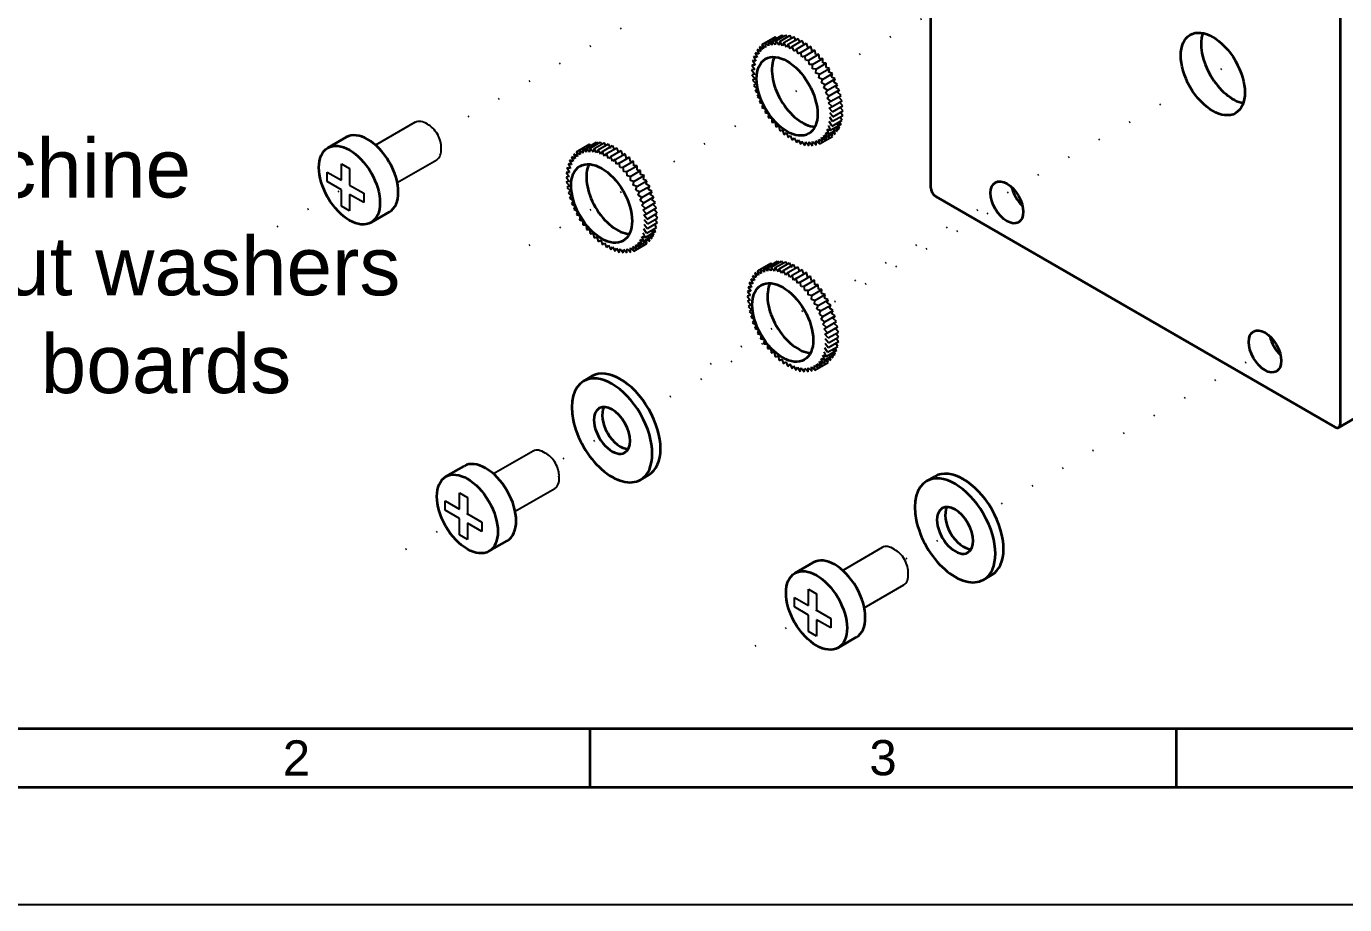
# Model space of a CAD drawing. Header units: millimetres. Extents: x 0 to 420, y 0 to 297.
# Drawn here: x 67 to 179.3, y 0 to 74.8 of the extents above; entities that cross this region are included whole.
import ezdxf

# ---------------------------------------------------------------- set-up
doc = ezdxf.new("R2010")
doc.units = ezdxf.units.MM
doc.linetypes.add('ACAD_ISO07W100', pattern=[3, 0.1, -2.9])
for name, color, linetype, lineweight, true_color in [('assembly lines', 14, 'ACAD_ISO07W100', 25, 0x800000), ('details', 7, 'Continuous', 25, 0x000000), ('frame', 5, 'Continuous', 35, 0x0000ff), ('holes', 7, 'Continuous', 35, 0x000000), ('notes', 94, 'Continuous', 25, 0x008000), ('outlines', 7, 'Continuous', 35, 0x000000), ('paper outline', 1, 'Continuous', 25, 0xff0000)]:
    doc.layers.add(name, color=color, linetype=linetype, lineweight=lineweight, true_color=true_color)
doc.styles.add('textstyle14', font='')
doc.styles.add('textstyle16', font='')
doc.styles.add('textstyle33', font='')
doc.styles.get('textstyle14').set_extended_font_data('Nimbus Sans L')
doc.styles.get('textstyle16').set_extended_font_data('Nimbus Sans L')
doc.styles.get('textstyle33').set_extended_font_data('Nimbus Sans L')

msp = doc.modelspace()

# ---------------------------------------------------------------- linework, layer by layer
at = {"layer": 'assembly lines'}
for p, q in [((102.03, 65.64), (149.29, 92.93)), ((135.39, 70.94), (170.04, 90.94)), ((135.01, 51.67), (170.04, 71.89)), ((119.57, 61.8), (133.66, 69.94)), ((88.35, 57.75), (94.53, 61.32)), ((109.84, 56.18), (117.85, 60.81)), ((151.54, 60.41), (135.47, 51.13)), ((125.28, 46.05), (133.28, 50.67)), ((133.6, 50.05), (131.29, 48.72)), ((129.72, 47.81), (120.03, 42.22)), ((173.54, 47.71), (149.26, 33.69)), ((117.99, 41.04), (112.08, 37.62)), ((104.58, 33.3), (98.4, 29.73)), ((147.23, 32.52), (141.84, 29.41)), ((134.34, 25.08), (128.16, 21.51))]:
    msp.add_line(p, q, dxfattribs=at)
at = {"layer": 'details'}
for p, q in [((129.46, 73.1), (129.57, 72.69)), ((129.77, 72.89), (129.46, 73.1)), ((129.68, 73.29), (130.81, 73.94)), ((129.68, 73.29), (129.77, 72.89)), ((129.99, 73.05), (129.68, 73.29)), ((129.94, 73.44), (129.99, 73.05)), ((130.24, 73.17), (129.94, 73.44)), ((130.22, 73.54), (130.24, 73.17)), ((130.51, 73.24), (130.22, 73.54)), ((130.63, 73.39), (130.32, 73.6)), ((130.53, 73.59), (130.51, 73.24)), ((130.53, 73.59), (131.39, 74.09)), ((130.8, 73.26), (130.53, 73.59)), ((130.55, 73.79), (130.63, 73.39)), ((130.86, 73.55), (130.55, 73.79)), ((130.85, 73.6), (130.8, 73.26)), ((130.81, 73.94), (130.86, 73.55)), ((131.11, 73.67), (130.81, 73.94)), ((130.85, 73.6), (131.71, 74.1)), ((131.11, 73.24), (130.85, 73.6)), ((131.19, 73.55), (131.11, 73.24)), ((131.19, 73.55), (132.05, 74.05)), ((131.43, 73.18), (131.19, 73.55)), ((131.5, 73.97), (131.39, 74.09)), ((131.54, 73.46), (131.43, 73.18)), ((131.54, 73.46), (132.4, 73.96)), ((131.76, 73.07), (131.54, 73.46)), ((131.84, 73.93), (131.71, 74.1)), ((131.9, 73.31), (131.76, 73.07)), ((131.9, 73.31), (132.76, 73.81)), ((132.09, 72.92), (131.9, 73.31)), ((132.19, 73.83), (132.05, 74.05)), ((132.26, 73.13), (132.09, 72.92)), ((132.26, 73.13), (133.12, 73.63)), ((132.43, 72.73), (132.26, 73.13)), ((132.62, 73.57), (132.4, 73.96)), ((132.62, 72.9), (133.49, 73.4)), ((132.91, 73.51), (132.76, 73.81)), ((132.98, 72.62), (133.84, 73.12)), ((133.27, 73.27), (133.12, 73.63)), ((133.63, 72.99), (133.49, 73.4)), ((133.84, 73.12), (133.63, 72.99)), ((133.95, 72.72), (133.84, 73.12)), ((128.96, 72.27), (129.16, 71.87)), ((129.27, 72.18), (128.96, 72.27)), ((129.09, 72.58), (129.27, 72.18)), ((129.4, 72.46), (129.09, 72.58)), ((129.26, 72.86), (129.4, 72.46)), ((129.57, 72.69), (129.26, 72.86)), ((132.62, 72.9), (132.43, 72.73)), ((132.76, 72.49), (132.62, 72.9)), ((132.98, 72.62), (132.76, 72.49)), ((133.09, 72.22), (132.98, 72.62)), ((133.33, 72.31), (133.09, 72.22)), ((133.33, 72.31), (134.19, 72.81)), ((133.41, 71.92), (133.33, 72.31)), ((133.67, 71.97), (133.41, 71.92)), ((133.67, 71.97), (134.53, 72.47)), ((133.71, 71.58), (133.67, 71.97)), ((134.19, 72.81), (133.95, 72.72)), ((133.99, 71.59), (134.86, 72.09)), ((134.27, 72.42), (134.19, 72.81)), ((134.53, 72.47), (134.27, 72.42)), ((134.58, 72.08), (134.53, 72.47)), ((134.86, 72.09), (134.58, 72.08)), ((134.87, 71.72), (134.86, 72.09)), ((129.06, 71.17), (128.79, 71.13)), ((128.79, 71.13), (129.06, 70.78)), ((128.81, 71.53), (129.06, 71.17)), ((129.09, 71.53), (128.81, 71.53)), ((128.87, 71.92), (129.09, 71.53)), ((129.16, 71.87), (128.87, 71.92)), ((133.99, 71.59), (133.71, 71.58)), ((134, 71.22), (133.99, 71.59)), ((134.29, 71.19), (134, 71.22)), ((134.27, 70.84), (134.29, 71.19)), ((134.58, 70.76), (134.27, 70.84)), ((134.29, 71.19), (135.16, 71.69)), ((134.58, 70.76), (135.44, 71.26)), ((134.83, 70.32), (135.7, 70.82)), ((135.16, 71.69), (134.87, 71.72)), ((135.14, 71.34), (135.16, 71.69)), ((135.44, 71.26), (135.14, 71.34)), ((135.39, 70.94), (135.44, 71.26)), ((135.7, 70.82), (135.39, 70.94)), ((135.61, 70.52), (135.7, 70.82)), ((129.06, 70.78), (128.81, 70.7)), ((128.81, 70.7), (129.09, 70.38)), ((129.09, 70.38), (128.87, 70.25)), ((128.87, 70.25), (129.16, 69.96)), ((129.16, 69.96), (128.96, 69.79)), ((128.96, 69.79), (129.27, 69.53)), ((134.52, 70.44), (134.58, 70.76)), ((134.83, 70.32), (134.52, 70.44)), ((134.75, 70.02), (134.83, 70.32)), ((135.06, 69.86), (134.75, 70.02)), ((134.95, 69.59), (135.06, 69.86)), ((135.06, 69.86), (135.93, 70.36)), ((135.26, 69.4), (136.12, 69.9)), ((135.93, 70.36), (135.61, 70.52)), ((135.81, 70.09), (135.93, 70.36)), ((136.12, 69.9), (135.81, 70.09)), ((135.98, 69.66), (136.12, 69.9)), ((129.27, 69.53), (129.09, 69.33)), ((129.09, 69.33), (129.4, 69.1)), ((129.4, 69.1), (129.26, 68.86)), ((129.26, 68.86), (129.57, 68.66)), ((129.57, 68.66), (129.46, 68.39)), ((135.26, 69.4), (134.95, 69.59)), ((135.11, 69.16), (135.26, 69.4)), ((135.42, 68.93), (135.11, 69.16)), ((135.25, 68.73), (135.42, 68.93)), ((135.55, 68.46), (135.25, 68.73)), ((135.42, 68.93), (136.29, 69.43)), ((135.55, 68.46), (136.42, 68.96)), ((136.29, 69.43), (135.98, 69.66)), ((136.12, 69.23), (136.29, 69.43)), ((136.42, 68.96), (136.12, 69.23)), ((136.22, 68.8), (136.42, 68.96)), ((136.51, 68.5), (136.22, 68.8)), ((129.46, 68.39), (129.77, 68.24)), ((129.77, 68.24), (129.68, 67.94)), ((129.68, 67.94), (129.99, 67.82)), ((129.99, 67.82), (129.94, 67.49)), ((129.94, 67.49), (130.24, 67.42)), ((135.35, 68.3), (135.55, 68.46)), ((135.65, 68), (135.35, 68.3)), ((135.42, 67.88), (135.65, 68)), ((135.7, 67.56), (135.42, 67.88)), ((135.72, 67.13), (135.46, 67.47)), ((135.65, 68), (136.51, 68.5)), ((135.7, 67.56), (136.57, 68.06)), ((135.72, 67.13), (136.59, 67.63)), ((136.29, 68.38), (136.51, 68.5)), ((136.57, 68.06), (136.29, 68.38)), ((136.59, 67.63), (136.35, 67.93)), ((136.57, 67.22), (136.38, 67.51)), ((100.12, 66.67), (96.75, 64.72)), ((130.24, 67.42), (130.22, 67.07)), ((130.22, 67.07), (130.51, 67.03)), ((130.51, 67.03), (130.53, 66.66)), ((130.53, 66.66), (130.8, 66.67)), ((130.8, 66.67), (130.85, 66.29)), ((130.85, 66.29), (131.11, 66.34)), ((131.11, 66.34), (131.19, 65.94)), ((135.55, 65.99), (135.35, 66.38)), ((135.65, 66.34), (135.42, 66.72)), ((135.7, 66.72), (135.46, 67.09)), ((136.42, 66.49), (135.55, 65.99)), ((135.65, 66.34), (136.51, 66.84)), ((136.57, 67.22), (135.7, 66.72)), ((136.12, 65.9), (135.98, 66.3)), ((135.98, 66.3), (136.29, 66.17)), ((136.29, 66.17), (136.12, 66.57)), ((136.12, 66.57), (136.42, 66.49)), ((136.42, 66.49), (136.3, 66.72)), ((136.51, 66.84), (136.36, 67.1)), ((131.19, 65.94), (131.43, 66.03)), ((131.43, 66.03), (131.54, 65.63)), ((131.54, 65.63), (131.76, 65.76)), ((131.76, 65.76), (131.9, 65.36)), ((131.9, 65.36), (132.09, 65.53)), ((132.09, 65.53), (132.26, 65.13)), ((132.26, 65.13), (132.43, 65.34)), ((132.43, 65.34), (132.62, 64.94)), ((132.62, 64.94), (132.76, 65.18)), ((132.76, 65.18), (132.98, 64.8)), ((134.58, 64.82), (134.52, 65.2)), ((134.52, 65.2), (134.83, 64.96)), ((134.58, 64.82), (135.7, 65.46)), ((134.83, 64.96), (134.75, 65.36)), ((134.75, 65.36), (135.06, 65.16)), ((135.06, 65.16), (134.95, 65.56)), ((134.95, 65.56), (135.26, 65.4)), ((135.26, 65.4), (135.11, 65.8)), ((135.11, 65.8), (135.42, 65.67)), ((135.16, 65.22), (135.14, 65.59)), ((135.14, 65.59), (135.44, 65.32)), ((135.42, 65.67), (135.25, 66.07)), ((135.25, 66.07), (135.55, 65.99)), ((135.44, 65.32), (135.39, 65.7)), ((135.39, 65.7), (135.7, 65.46)), ((135.42, 65.67), (136.29, 66.17)), ((135.7, 65.46), (135.61, 65.86)), ((135.61, 65.86), (135.93, 65.66)), ((135.93, 65.66), (135.81, 66.06)), ((135.81, 66.06), (136.12, 65.9)), ((113.87, 64.16), (114.99, 64.81)), ((113.87, 64.16), (113.95, 63.76)), ((114.18, 63.92), (113.87, 64.16)), ((114.12, 64.31), (114.18, 63.92)), ((114.42, 64.04), (114.12, 64.31)), ((114.4, 64.41), (114.42, 64.04)), ((114.7, 64.11), (114.4, 64.41)), ((114.82, 64.26), (114.5, 64.46)), ((114.71, 64.46), (114.7, 64.11)), ((114.71, 64.46), (115.58, 64.96)), ((114.99, 64.13), (114.71, 64.46)), ((114.73, 64.66), (114.82, 64.26)), ((115.04, 64.42), (114.73, 64.66)), ((114.99, 64.81), (115.04, 64.42)), ((115.29, 64.54), (114.99, 64.81)), ((115.03, 64.46), (114.99, 64.13)), ((115.03, 64.46), (115.9, 64.96)), ((115.29, 64.11), (115.03, 64.46)), ((115.37, 64.42), (115.29, 64.11)), ((115.37, 64.42), (116.24, 64.92)), ((115.61, 64.05), (115.37, 64.42)), ((115.68, 64.84), (115.58, 64.96)), ((115.72, 64.32), (115.61, 64.05)), ((115.72, 64.32), (116.59, 64.82)), ((115.94, 63.94), (115.72, 64.32)), ((116.02, 64.79), (115.9, 64.96)), ((116.08, 64.18), (115.94, 63.94)), ((116.08, 64.18), (116.95, 64.68)), ((116.27, 63.79), (116.08, 64.18)), ((116.38, 64.7), (116.24, 64.92)), ((116.44, 64), (117.31, 64.5)), ((116.81, 64.44), (116.59, 64.82)), ((116.8, 63.76), (117.67, 64.26)), ((117.1, 64.37), (116.95, 64.68)), ((117.46, 64.14), (117.31, 64.5)), ((117.81, 63.86), (117.67, 64.26)), ((132.98, 64.8), (133.09, 65.07)), ((133.09, 65.07), (133.33, 64.7)), ((133.33, 64.7), (133.41, 65.01)), ((133.41, 65.01), (133.67, 64.66)), ((133.67, 64.66), (133.71, 64.99)), ((133.71, 64.99), (133.99, 64.66)), ((133.99, 64.66), (134, 65.02)), ((134, 65.02), (134.29, 64.72)), ((134.29, 64.72), (134.27, 65.09)), ((134.27, 65.09), (134.58, 64.82)), ((93.84, 63.12), (94.53, 62.72)), ((93.84, 61.72), (93.84, 63.12)), ((98.59, 61.54), (101.96, 63.48)), ((113.15, 63.13), (113.35, 62.74)), ((113.45, 63.05), (113.15, 63.13)), ((113.28, 63.45), (113.45, 63.05)), ((113.59, 63.32), (113.28, 63.45)), ((113.44, 63.73), (113.59, 63.32)), ((113.75, 63.56), (113.44, 63.73)), ((113.64, 63.96), (113.75, 63.56)), ((113.95, 63.76), (113.64, 63.96)), ((116.44, 64), (116.27, 63.79)), ((116.61, 63.59), (116.44, 64)), ((116.8, 63.76), (116.61, 63.59)), ((116.94, 63.36), (116.8, 63.76)), ((117.16, 63.49), (116.94, 63.36)), ((117.16, 63.49), (118.03, 63.99)), ((117.27, 63.09), (117.16, 63.49)), ((117.51, 63.18), (117.27, 63.09)), ((117.51, 63.18), (118.38, 63.68)), ((117.59, 62.79), (117.51, 63.18)), ((118.03, 63.99), (117.81, 63.86)), ((117.85, 62.84), (118.72, 63.34)), ((118.14, 63.59), (118.03, 63.99)), ((118.38, 63.68), (118.14, 63.59)), ((118.17, 62.46), (119.04, 62.96)), ((118.46, 63.29), (118.38, 63.68)), ((118.72, 63.34), (118.46, 63.29)), ((118.76, 62.95), (118.72, 63.34)), ((119.04, 62.96), (118.76, 62.95)), ((119.05, 62.59), (119.04, 62.96)), ((92.63, 61.62), (92.63, 62.42)), ((92.63, 62.42), (93.84, 61.72)), ((94.53, 62.72), (94.53, 61.32)), ((113.24, 62.04), (112.98, 62)), ((112.98, 62), (113.24, 61.65)), ((113, 62.4), (113.24, 62.04)), ((113.28, 62.4), (113, 62.4)), ((113.05, 62.78), (113.28, 62.4)), ((113.35, 62.74), (113.05, 62.78)), ((117.85, 62.84), (117.59, 62.79)), ((117.9, 62.45), (117.85, 62.84)), ((118.17, 62.46), (117.9, 62.45)), ((118.19, 62.09), (118.17, 62.46)), ((118.48, 62.06), (118.19, 62.09)), ((118.46, 61.71), (118.48, 62.06)), ((118.48, 62.06), (119.34, 62.56)), ((118.76, 61.63), (119.63, 62.13)), ((119.34, 62.56), (119.05, 62.59)), ((119.32, 62.21), (119.34, 62.56)), ((119.63, 62.13), (119.32, 62.21)), ((119.57, 61.8), (119.63, 62.13)), ((119.88, 61.69), (119.57, 61.8)), ((93.84, 60.92), (92.63, 61.62)), ((93.84, 59.52), (93.84, 60.92)), ((94.53, 61.32), (95.74, 60.62)), ((113.24, 61.65), (113, 61.57)), ((113, 61.57), (113.28, 61.24)), ((113.28, 61.24), (113.05, 61.12)), ((113.05, 61.12), (113.35, 60.82)), ((113.35, 60.82), (113.15, 60.66)), ((118.76, 61.63), (118.46, 61.71)), ((118.71, 61.3), (118.76, 61.63)), ((119.02, 61.19), (118.71, 61.3)), ((118.93, 60.89), (119.02, 61.19)), ((119.24, 60.73), (118.93, 60.89)), ((119.02, 61.19), (119.88, 61.69)), ((119.13, 60.46), (119.24, 60.73)), ((119.24, 60.73), (120.11, 61.23)), ((119.44, 60.26), (120.31, 60.76)), ((119.8, 61.39), (119.88, 61.69)), ((120.11, 61.23), (119.8, 61.39)), ((119.99, 60.96), (120.11, 61.23)), ((120.31, 60.76), (119.99, 60.96)), ((120.16, 60.53), (120.31, 60.76)), ((95.74, 59.82), (94.53, 60.52)), ((94.53, 60.52), (94.53, 59.12)), ((95.74, 60.62), (95.74, 59.82)), ((113.15, 60.66), (113.45, 60.4)), ((113.45, 60.4), (113.28, 60.2)), ((113.28, 60.2), (113.59, 59.96)), ((113.59, 59.96), (113.44, 59.73)), ((113.44, 59.73), (113.75, 59.53)), ((119.44, 60.26), (119.13, 60.46)), ((119.3, 60.03), (119.44, 60.26)), ((119.61, 59.8), (119.3, 60.03)), ((119.43, 59.59), (119.61, 59.8)), ((119.74, 59.33), (119.43, 59.59)), ((119.61, 59.8), (120.47, 60.3)), ((119.74, 59.33), (120.6, 59.83)), ((120.47, 60.3), (120.16, 60.53)), ((120.3, 60.09), (120.47, 60.3)), ((120.6, 59.83), (120.3, 60.09)), ((120.4, 59.67), (120.6, 59.83)), ((120.7, 59.37), (120.4, 59.67)), ((94.53, 59.12), (93.84, 59.52)), ((113.75, 59.53), (113.64, 59.26)), ((113.64, 59.26), (113.95, 59.1)), ((113.95, 59.1), (113.87, 58.81)), ((113.87, 58.81), (114.18, 58.69)), ((114.18, 58.69), (114.12, 58.36)), ((119.54, 59.17), (119.74, 59.33)), ((119.83, 58.87), (119.54, 59.17)), ((119.61, 58.75), (119.83, 58.87)), ((119.89, 58.42), (119.61, 58.75)), ((119.83, 58.87), (120.7, 59.37)), ((119.89, 58.42), (120.75, 58.92)), ((119.91, 58), (120.77, 58.5)), ((120.47, 59.25), (120.7, 59.37)), ((120.75, 58.92), (120.47, 59.25)), ((120.77, 58.5), (120.54, 58.8)), ((114.12, 58.36), (114.42, 58.28)), ((114.42, 58.28), (114.4, 57.93)), ((114.4, 57.93), (114.7, 57.9)), ((114.7, 57.9), (114.71, 57.53)), ((114.71, 57.53), (114.99, 57.54)), ((114.99, 57.54), (115.03, 57.15)), ((119.83, 57.21), (119.61, 57.59)), ((119.91, 58), (119.64, 58.34)), ((119.89, 57.59), (119.64, 57.95)), ((120.6, 57.36), (119.74, 56.86)), ((119.83, 57.21), (120.7, 57.71)), ((120.75, 58.09), (119.89, 57.59)), ((120.47, 57.04), (120.3, 57.44)), ((120.3, 57.44), (120.6, 57.36)), ((120.6, 57.36), (120.49, 57.59)), ((120.7, 57.71), (120.54, 57.97)), ((120.75, 58.09), (120.56, 58.37)), ((115.03, 57.15), (115.29, 57.2)), ((115.29, 57.2), (115.37, 56.81)), ((115.37, 56.81), (115.61, 56.9)), ((115.61, 56.9), (115.72, 56.5)), ((115.72, 56.5), (115.94, 56.63)), ((115.94, 56.63), (116.08, 56.23)), ((116.08, 56.23), (116.27, 56.4)), ((116.27, 56.4), (116.44, 56)), ((116.44, 56), (116.61, 56.2)), ((116.61, 56.2), (116.8, 55.81)), ((118.76, 55.68), (119.88, 56.33)), ((119.02, 55.83), (118.93, 56.23)), ((118.93, 56.23), (119.24, 56.03)), ((119.24, 56.03), (119.13, 56.43)), ((119.13, 56.43), (119.44, 56.26)), ((119.44, 56.26), (119.3, 56.67)), ((119.3, 56.67), (119.61, 56.54)), ((119.34, 56.08), (119.32, 56.46)), ((119.32, 56.46), (119.63, 56.18)), ((119.61, 56.54), (119.43, 56.94)), ((119.43, 56.94), (119.74, 56.86)), ((119.74, 56.86), (119.54, 57.25)), ((119.63, 56.18), (119.57, 56.57)), ((119.57, 56.57), (119.88, 56.33)), ((119.61, 56.54), (120.47, 57.04)), ((119.88, 56.33), (119.8, 56.73)), ((119.8, 56.73), (120.11, 56.53)), ((120.11, 56.53), (119.99, 56.93)), ((119.99, 56.93), (120.31, 56.76)), ((120.31, 56.76), (120.16, 57.17)), ((120.16, 57.17), (120.47, 57.04)), ((116.8, 55.81), (116.94, 56.05)), ((116.94, 56.05), (117.16, 55.67)), ((117.16, 55.67), (117.27, 55.94)), ((117.27, 55.94), (117.51, 55.57)), ((117.51, 55.57), (117.59, 55.88)), ((117.59, 55.88), (117.85, 55.53)), ((117.85, 55.53), (117.9, 55.86)), ((117.9, 55.86), (118.17, 55.53)), ((118.17, 55.53), (118.19, 55.88)), ((118.19, 55.88), (118.48, 55.58)), ((118.48, 55.58), (118.46, 55.96)), ((118.46, 55.96), (118.76, 55.68)), ((118.76, 55.68), (118.71, 56.07)), ((118.71, 56.07), (119.02, 55.83)), ((129.31, 54.02), (130.43, 54.67)), ((129.31, 54.02), (129.39, 53.63)), ((129.61, 53.78), (129.31, 54.02)), ((129.56, 54.17), (129.61, 53.78)), ((129.86, 53.9), (129.56, 54.17)), ((129.84, 54.27), (129.86, 53.9)), ((130.14, 53.97), (129.84, 54.27)), ((130.26, 54.13), (129.94, 54.33)), ((130.15, 54.32), (130.14, 53.97)), ((130.15, 54.32), (131.01, 54.82)), ((130.43, 54), (130.15, 54.32)), ((130.17, 54.52), (130.26, 54.13)), ((130.48, 54.28), (130.17, 54.52)), ((130.43, 54.67), (130.48, 54.28)), ((130.73, 54.4), (130.43, 54.67)), ((130.47, 54.33), (130.43, 54)), ((130.47, 54.33), (131.34, 54.83)), ((130.73, 53.98), (130.47, 54.33)), ((130.81, 54.28), (130.73, 53.98)), ((130.81, 54.28), (131.68, 54.78)), ((131.05, 53.91), (130.81, 54.28)), ((131.12, 54.7), (131.01, 54.82)), ((131.16, 54.19), (131.05, 53.91)), ((131.16, 54.19), (132.03, 54.69)), ((131.38, 53.8), (131.16, 54.19)), ((131.46, 54.66), (131.34, 54.83)), ((131.52, 54.05), (131.38, 53.8)), ((131.52, 54.05), (132.38, 54.55)), ((131.71, 53.65), (131.52, 54.05)), ((131.82, 54.57), (131.68, 54.78)), ((131.88, 53.86), (132.75, 54.36)), ((132.25, 54.3), (132.03, 54.69)), ((132.24, 53.63), (133.11, 54.13)), ((132.54, 54.24), (132.38, 54.55)), ((132.89, 54), (132.75, 54.36)), ((133.25, 53.72), (133.11, 54.13)), ((128.59, 53), (128.79, 52.6)), ((128.89, 52.91), (128.59, 53)), ((128.72, 53.31), (128.89, 52.91)), ((129.03, 53.19), (128.72, 53.31)), ((128.88, 53.59), (129.03, 53.19)), ((129.19, 53.43), (128.88, 53.59)), ((129.08, 53.83), (129.19, 53.43)), ((129.39, 53.63), (129.08, 53.83)), ((131.88, 53.86), (131.71, 53.65)), ((132.05, 53.46), (131.88, 53.86)), ((132.24, 53.63), (132.05, 53.46)), ((132.38, 53.22), (132.24, 53.63)), ((132.6, 53.36), (132.38, 53.22)), ((132.6, 53.36), (133.47, 53.86)), ((132.71, 52.95), (132.6, 53.36)), ((132.95, 53.05), (132.71, 52.95)), ((132.95, 53.05), (133.82, 53.55)), ((133.03, 52.65), (132.95, 53.05)), ((133.47, 53.86), (133.25, 53.72)), ((133.29, 52.7), (134.16, 53.2)), ((133.58, 53.45), (133.47, 53.86)), ((133.82, 53.55), (133.58, 53.45)), ((133.61, 52.32), (134.48, 52.82)), ((133.9, 53.15), (133.82, 53.55)), ((134.16, 53.2), (133.9, 53.15)), ((134.2, 52.82), (134.16, 53.2)), ((134.48, 52.82), (134.2, 52.82)), ((134.49, 52.45), (134.48, 52.82)), ((128.68, 51.9), (128.42, 51.86)), ((128.42, 51.86), (128.68, 51.51)), ((128.44, 52.27), (128.68, 51.9)), ((128.72, 52.27), (128.44, 52.27)), ((128.49, 52.65), (128.72, 52.27)), ((128.79, 52.6), (128.49, 52.65)), ((133.29, 52.7), (133.03, 52.65)), ((133.34, 52.32), (133.29, 52.7)), ((133.61, 52.32), (133.34, 52.32)), ((133.63, 51.95), (133.61, 52.32)), ((133.92, 51.92), (133.63, 51.95)), ((133.9, 51.57), (133.92, 51.92)), ((133.92, 51.92), (134.78, 52.42)), ((134.2, 51.49), (135.06, 51.99)), ((134.78, 52.42), (134.49, 52.45)), ((134.76, 52.07), (134.78, 52.42)), ((135.06, 51.99), (134.76, 52.07)), ((135.01, 51.67), (135.06, 51.99)), ((128.68, 51.51), (128.44, 51.43)), ((128.44, 51.43), (128.72, 51.11)), ((128.72, 51.11), (128.49, 50.98)), ((128.49, 50.98), (128.79, 50.69)), ((128.79, 50.69), (128.59, 50.53)), ((134.2, 51.49), (133.9, 51.57)), ((134.15, 51.17), (134.2, 51.49)), ((134.46, 51.05), (134.15, 51.17)), ((134.37, 50.75), (134.46, 51.05)), ((134.68, 50.59), (134.37, 50.75)), ((134.46, 51.05), (135.32, 51.55)), ((134.57, 50.32), (134.68, 50.59)), ((134.68, 50.59), (135.55, 51.09)), ((134.88, 50.13), (135.75, 50.63)), ((135.32, 51.55), (135.01, 51.67)), ((135.24, 51.25), (135.32, 51.55)), ((135.55, 51.09), (135.24, 51.25)), ((135.43, 50.82), (135.55, 51.09)), ((135.75, 50.63), (135.43, 50.82)), ((135.6, 50.39), (135.75, 50.63)), ((128.59, 50.53), (128.89, 50.26)), ((128.89, 50.26), (128.72, 50.06)), ((128.72, 50.06), (129.03, 49.83)), ((129.03, 49.83), (128.88, 49.59)), ((128.88, 49.59), (129.19, 49.4)), ((134.88, 50.13), (134.57, 50.32)), ((134.74, 49.89), (134.88, 50.13)), ((135.05, 49.66), (134.74, 49.89)), ((134.87, 49.46), (135.05, 49.66)), ((135.18, 49.19), (134.87, 49.46)), ((135.05, 49.66), (135.91, 50.16)), ((135.18, 49.19), (136.04, 49.69)), ((135.91, 50.16), (135.6, 50.39)), ((135.74, 49.96), (135.91, 50.16)), ((136.04, 49.69), (135.74, 49.96)), ((135.84, 49.53), (136.04, 49.69)), ((136.14, 49.23), (135.84, 49.53)), ((129.19, 49.4), (129.08, 49.13)), ((129.08, 49.13), (129.39, 48.97)), ((129.39, 48.97), (129.31, 48.67)), ((129.31, 48.67), (129.61, 48.55)), ((129.61, 48.55), (129.56, 48.22)), ((134.98, 49.03), (135.18, 49.19)), ((135.27, 48.73), (134.98, 49.03)), ((135.05, 48.61), (135.27, 48.73)), ((135.33, 48.29), (135.05, 48.61)), ((135.27, 48.73), (136.14, 49.23)), ((135.33, 48.29), (136.19, 48.79)), ((135.35, 47.86), (136.21, 48.36)), ((135.91, 49.11), (136.14, 49.23)), ((136.19, 48.79), (135.91, 49.11)), ((136.21, 48.36), (135.98, 48.66)), ((129.56, 48.22), (129.86, 48.15)), ((129.86, 48.15), (129.84, 47.8)), ((129.84, 47.8), (130.14, 47.76)), ((130.14, 47.76), (130.15, 47.39)), ((130.15, 47.39), (130.43, 47.4)), ((130.43, 47.4), (130.47, 47.02)), ((135.27, 47.07), (135.05, 47.45)), ((135.35, 47.86), (135.08, 48.21)), ((135.33, 47.45), (135.08, 47.82)), ((136.04, 47.22), (135.18, 46.72)), ((135.27, 47.07), (136.14, 47.57)), ((136.19, 47.95), (135.33, 47.45)), ((135.91, 46.91), (135.74, 47.31)), ((135.74, 47.31), (136.04, 47.22)), ((136.04, 47.22), (135.93, 47.45)), ((136.14, 47.57), (135.98, 47.83)), ((136.19, 47.95), (136, 48.24)), ((130.47, 47.02), (130.73, 47.07)), ((130.73, 47.07), (130.81, 46.67)), ((130.81, 46.67), (131.05, 46.76)), ((131.05, 46.76), (131.16, 46.36)), ((131.16, 46.36), (131.38, 46.49)), ((131.38, 46.49), (131.52, 46.09)), ((131.52, 46.09), (131.71, 46.26)), ((131.71, 46.26), (131.88, 45.86)), ((134.2, 45.55), (135.32, 46.2)), ((134.46, 45.7), (134.37, 46.09)), ((134.37, 46.09), (134.68, 45.89)), ((134.68, 45.89), (134.57, 46.29)), ((134.57, 46.29), (134.88, 46.13)), ((134.88, 46.13), (134.74, 46.53)), ((134.74, 46.53), (135.05, 46.41)), ((134.78, 45.95), (134.76, 46.32)), ((134.76, 46.32), (135.06, 46.05)), ((135.05, 46.41), (134.87, 46.81)), ((134.87, 46.81), (135.18, 46.72)), ((135.18, 46.72), (134.98, 47.11)), ((135.06, 46.05), (135.01, 46.43)), ((135.01, 46.43), (135.32, 46.2)), ((135.05, 46.41), (135.91, 46.91)), ((135.32, 46.2), (135.24, 46.59)), ((135.24, 46.59), (135.55, 46.39)), ((135.55, 46.39), (135.43, 46.79)), ((135.43, 46.79), (135.75, 46.63)), ((135.75, 46.63), (135.6, 47.03)), ((135.6, 47.03), (135.91, 46.91)), ((131.88, 45.86), (132.05, 46.07)), ((132.05, 46.07), (132.24, 45.67)), ((132.24, 45.67), (132.38, 45.92)), ((132.38, 45.92), (132.6, 45.53)), ((132.6, 45.53), (132.71, 45.81)), ((132.71, 45.81), (132.95, 45.44)), ((132.95, 45.44), (133.03, 45.74)), ((133.03, 45.74), (133.29, 45.39)), ((133.29, 45.39), (133.34, 45.72)), ((133.34, 45.72), (133.61, 45.39)), ((133.61, 45.39), (133.63, 45.75)), ((133.63, 45.75), (133.92, 45.45)), ((133.92, 45.45), (133.9, 45.82)), ((133.9, 45.82), (134.2, 45.55)), ((134.2, 45.55), (134.15, 45.93)), ((134.15, 45.93), (134.46, 45.7)), ((110.17, 38.65), (106.8, 36.7)), ((103.89, 35.1), (104.58, 34.7)), ((103.89, 33.7), (103.89, 35.1)), ((108.64, 33.52), (112.01, 35.46)), ((102.67, 33.6), (102.67, 34.4)), ((102.67, 34.4), (103.89, 33.7)), ((104.58, 34.7), (104.58, 33.3)), ((103.89, 32.9), (102.67, 33.6)), ((103.89, 31.5), (103.89, 32.9)), ((104.58, 33.3), (105.79, 32.6)), ((105.79, 32.6), (105.79, 31.8)), ((104.58, 31.1), (103.89, 31.5)), ((105.79, 31.8), (104.58, 32.5)), ((104.58, 32.5), (104.58, 31.1)), ((139.93, 30.43), (136.56, 28.48)), ((138.4, 25.3), (141.77, 27.25)), ((132.44, 25.38), (132.44, 26.18)), ((132.44, 26.18), (133.65, 25.48)), ((133.65, 26.88), (134.34, 26.48)), ((133.65, 25.48), (133.65, 26.88)), ((134.34, 26.48), (134.34, 25.08)), ((133.65, 24.68), (132.44, 25.38)), ((134.34, 25.08), (135.55, 24.38)), ((133.65, 23.28), (133.65, 24.68)), ((135.55, 23.58), (134.34, 24.28)), ((134.34, 24.28), (134.34, 22.88)), ((135.55, 24.38), (135.55, 23.58)), ((134.34, 22.88), (133.65, 23.28))]:
    msp.add_line(p, q, dxfattribs=at)
for centre, major_axis, start_param, end_param in [((101.04, 65.07), (-0.92, 1.59), 5.403174, 0), ((101.27, 65.21), (-0.75, 1.3), 3.822504, 5.602278), ((101.04, 65.07), (-0.92, 1.59), 3.141593, 4.021609), ((111.09, 37.05), (-0.92, 1.59), 5.403174, 0), ((111.32, 37.19), (-0.75, 1.3), 3.822504, 5.602278), ((111.09, 37.05), (-0.92, 1.59), 3.141593, 4.021609), ((140.85, 28.84), (-0.92, 1.59), 5.403174, 0), ((141.08, 28.97), (-0.75, 1.3), 3.822504, 5.602278), ((140.85, 28.84), (-0.92, 1.59), 3.141593, 4.021609)]:
    msp.add_ellipse(centre, major_axis=major_axis, ratio=0.57735, start_param=start_param, end_param=end_param, dxfattribs=at)
at = {"layer": 'frame'}
for p, q in [((15, 15), (405, 15)), ((115, 15), (115, 10)), ((165, 15), (165, 10)), ((10, 10), (410, 10))]:
    msp.add_line(p, q, dxfattribs=at)
at = {"layer": 'holes'}
for centre, major_axis in [((168.11, 70.78), (-1.93, 3.34)), ((150.56, 59.84), (-0.98, 1.7)), ((172.56, 47.14), (-0.98, 1.7))]:
    msp.add_ellipse(centre, major_axis=major_axis, ratio=0.57735, dxfattribs=at)
for centre, major_axis, start_param, end_param in [((169.84, 71.78), (-1.93, 3.34), 0.465583, 2.676009), ((152.29, 60.84), (-0.98, 1.7), 1.084048, 2.057544), ((174.29, 48.14), (-0.98, 1.7), 1.084048, 2.057544)]:
    msp.add_ellipse(centre, major_axis=major_axis, ratio=0.57735, start_param=start_param, end_param=end_param, dxfattribs=at)
at = {"layer": 'outlines'}
for p, q in [((144.06, 61.09), (144.06, 188.6)), ((178.96, 168.45), (178.96, 40.94)), ((92.68, 64.49), (94.24, 65.39)), ((144.5, 60.34), (178.53, 40.69)), ((96.36, 58.13), (97.92, 59.03)), ((114.48, 44.61), (115.18, 45.02)), ((178.84, 40.66), (180.57, 41.66)), ((102.73, 36.47), (104.29, 37.37)), ((119.33, 36.21), (120.03, 36.62)), ((143.71, 36.09), (144.41, 36.49)), ((106.4, 30.11), (107.96, 31.01)), ((132.49, 28.25), (134.05, 29.15)), ((148.56, 27.69), (149.26, 28.09)), ((136.17, 21.89), (137.72, 22.79))]:
    msp.add_line(p, q, dxfattribs=at)
for centre in [(131.82, 68.88), (94.52, 61.31), (116.01, 59.75), (131.45, 49.61), (104.57, 33.29), (134.33, 25.07)]:
    msp.add_ellipse(centre, major_axis=(-1.84, 3.18), ratio=0.57735, dxfattribs=at)
for centre, major_axis, start_param, end_param in [((133.12, 69.63), (-1.84, 3.18), 0.361367, 2.780226), ((96.08, 62.21), (-1.84, 3.18), 3.141593, 0), ((117.31, 60.5), (-1.84, 3.18), 0.361367, 2.780226), ((144.5, 60.84), (-0.306, 0.53), 0.785398, 2.356194), ((132.75, 50.36), (-1.84, 3.18), 0.361367, 2.780226), ((116.9, 40.41), (-2.43, 4.2), 3.141593, 0), ((117.6, 40.82), (-2.43, 4.2), 3.141593, 0), ((116.9, 40.41), (-2.43, 4.2), 0, 3.141593), ((116.9, 40.41), (-1.09, 1.89), 0, 3.141593), ((116.9, 40.41), (-1.09, 1.89), 3.141593, 0), ((117.6, 40.82), (-1.09, 1.89), 0.327602, 2.813991), ((178.53, 41.19), (-0.306, 0.53), 2.356194, 3.926991), ((106.13, 34.19), (-1.84, 3.18), 3.141593, 0), ((146.84, 32.29), (-2.43, 4.2), 3.141593, 0), ((146.14, 31.89), (-2.43, 4.2), 0, 3.141593), ((146.14, 31.89), (-2.43, 4.2), 3.141593, 0), ((146.14, 31.89), (-1.09, 1.89), 0, 3.141593), ((146.14, 31.89), (-1.09, 1.89), 3.141593, 0), ((146.84, 32.29), (-1.09, 1.89), 0.327602, 2.813991), ((135.89, 25.97), (-1.84, 3.18), 3.141593, 0)]:
    msp.add_ellipse(centre, major_axis=major_axis, ratio=0.57735, start_param=start_param, end_param=end_param, dxfattribs=at)
at = {"layer": 'paper outline'}
msp.add_line((0, 0), (420, 0), dxfattribs=at)

# ---------------------------------------------------------------- texts
at = {"layer": 'frame', "char_height": 3, "attachment_point": 5}
for s, insert, style in [('2', (90, 12.5), 'textstyle14'), ('3', (140, 12.5), 'textstyle16')]:
    msp.add_mtext(s, dxfattribs=dict(at, insert=insert, style=style))
at = {"layer": 'notes', "insert": (25.11, 49.5), "char_height": 5, "attachment_point": 4, "style": 'textstyle33'}
msp.add_mtext('2× M3×6 machine\\Pscrews without washers\\P(for mounting boards\\Pto panel)', dxfattribs=at)

doc.saveas('drawing.dxf')
